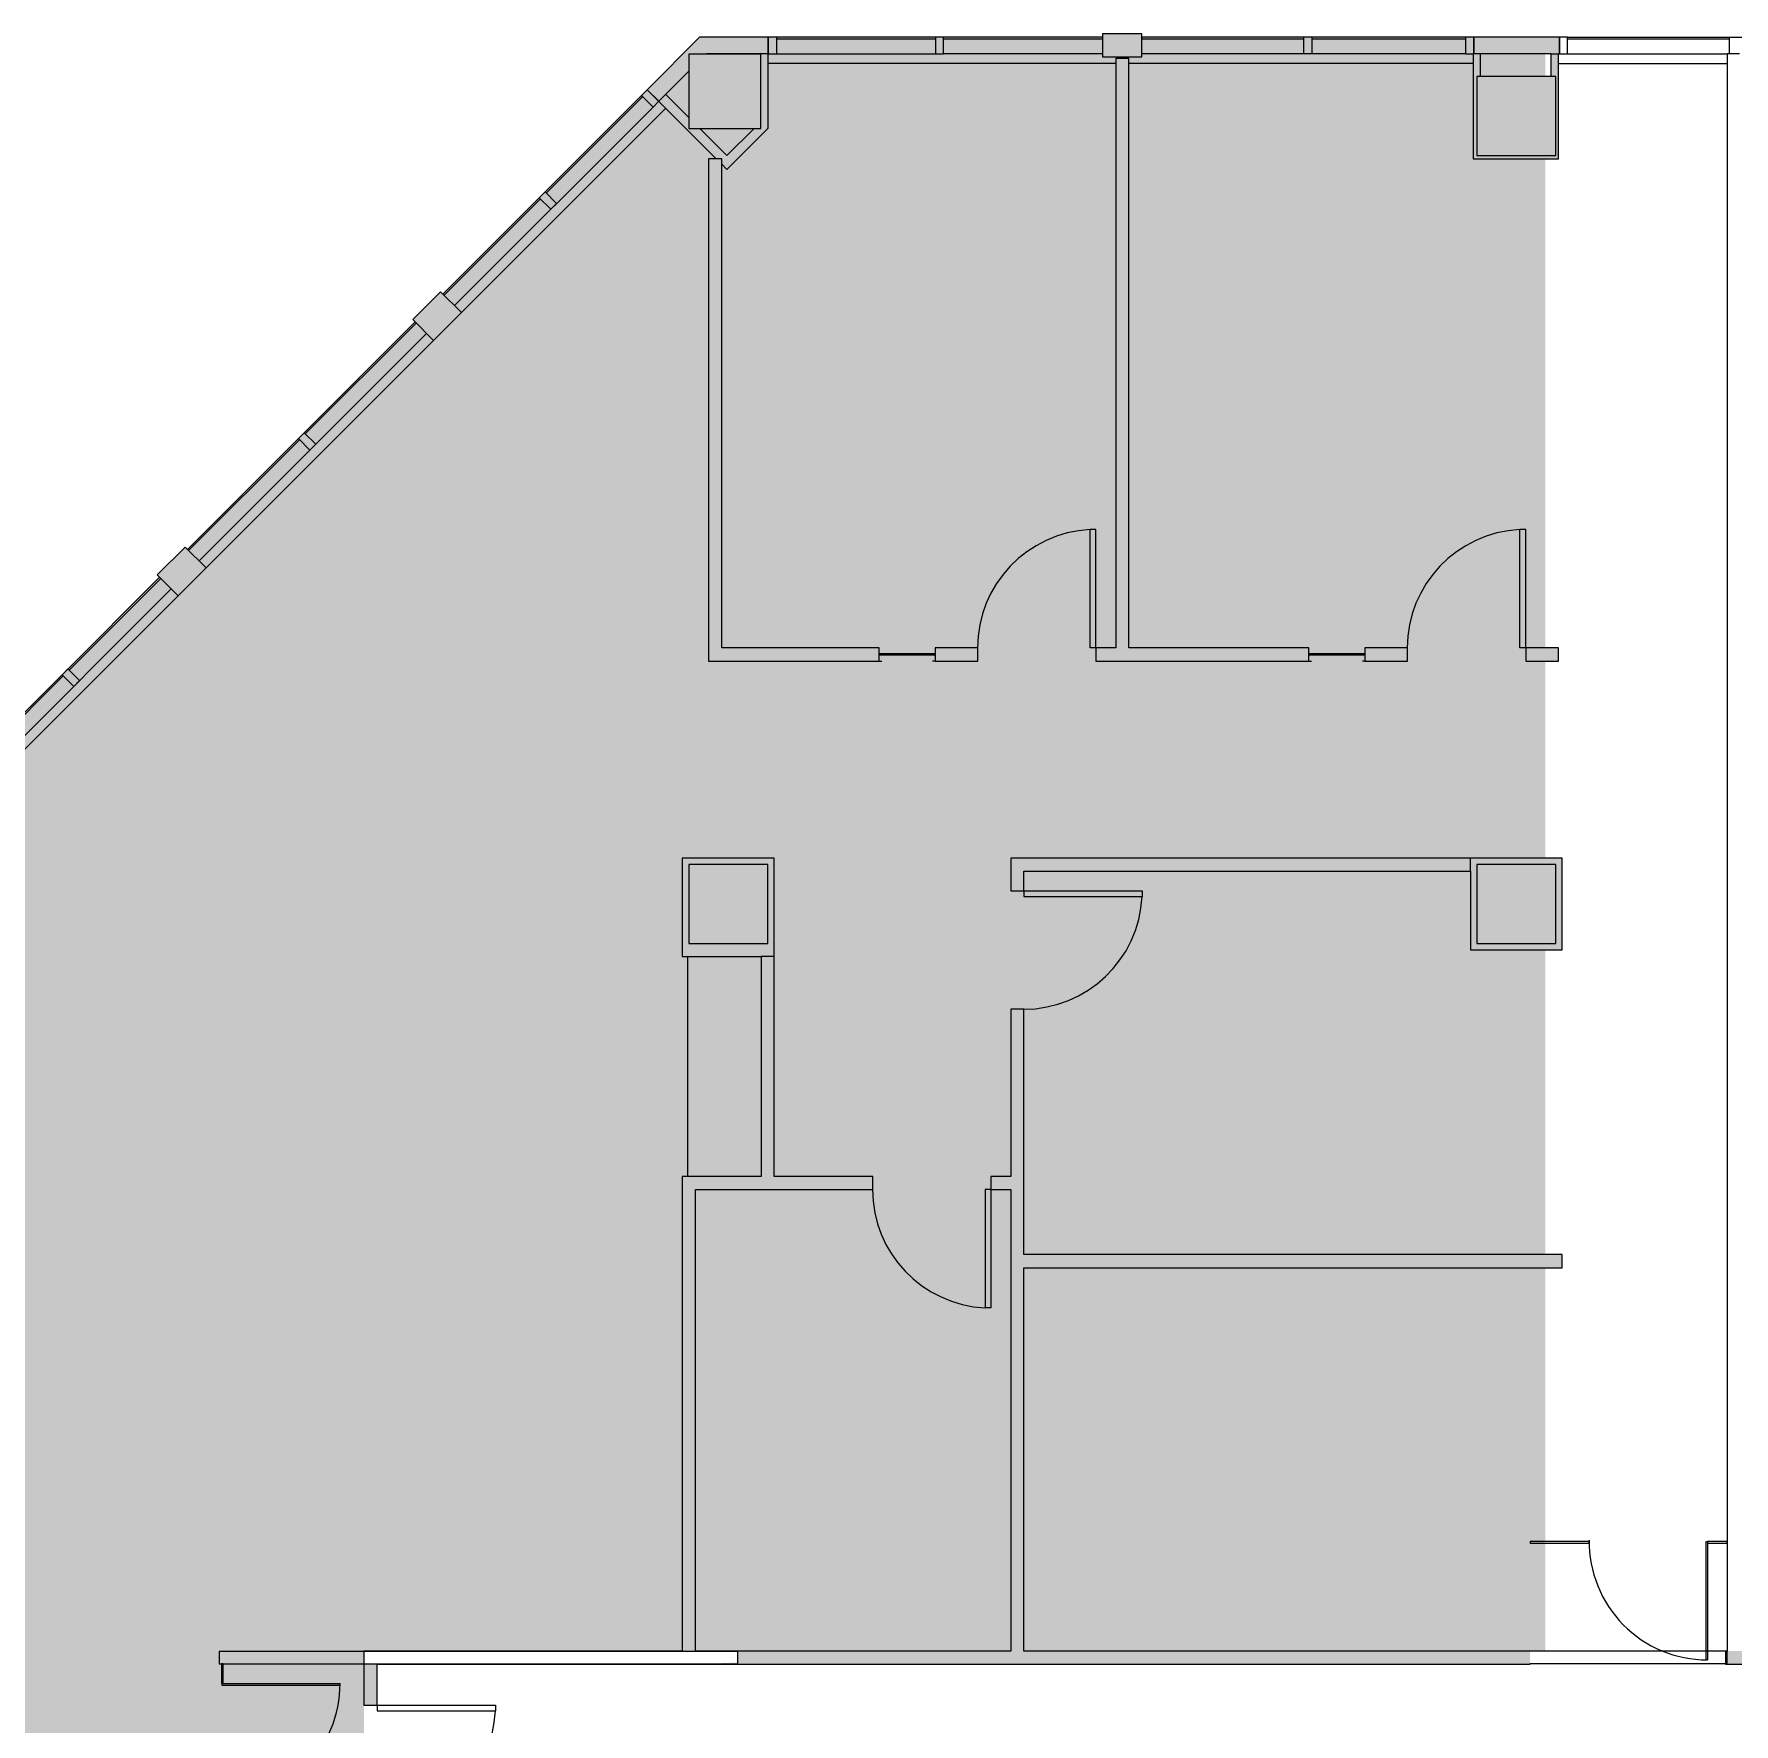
# Model space of a CAD drawing. Header units: inches. Extents: x 1 to 4333, y -575 to 1753.
# Drawn here: x 1773 to 2291, y 1238 to 1753 of the extents above; entities that cross this region are included whole.
import ezdxf

# ---------------------------------------------------------------- set-up
doc = ezdxf.new("R2010")
doc.units = ezdxf.units.IN
doc.header["$MEASUREMENT"] = 0
for name, color, linetype, lineweight in [('820 1st St NE_04_Clean_dwg', 8, 'Continuous', 9), ('A-DETL-GENF', 92, 'Continuous', 9), ('A-DOOR', 31, 'Continuous', 13), ('A-GLAZ', 151, 'Continuous', 13), ('A-GLAZ-CURT', 52, 'Continuous', 9), ('A-WALL', 113, 'Continuous', 50), ('A-WALL-PATT', 111, 'Continuous', 13), ('I-WALL', 2, 'Continuous', 13), ('IRF-COLUMN', 250, 'Continuous', 9), ('IRF-COLUMN-HATCH', 250, 'Continuous', 9), ('IRF-WALL-FULL-HT', 250, 'Continuous', 9), ('IRF-WALL-FULL-HT-HATCH', 250, 'Continuous', 9), ('IRF-WINDOW', 250, 'Continuous', 9), ('Q-CASE', 31, 'Continuous', 9), ('S-COLS', 52, 'Continuous', 13)]:
    doc.layers.add(name, color=color, linetype=linetype, lineweight=lineweight)

# ---------------------------------------------------------------- blocks, each defined once
blk = doc.blocks.new('Single-Flush - 36_ x 96_-2566536-New Construction - Tel_Data_Elec Plan')
at = {"layer": 'A-DOOR', "color": 10, "lineweight": 20}
for p, q in [((16.25, -2), (16.25, -38.02)), ((18, -2), (16.25, -2)), ((18, -2), (18, -38.02)), ((18, -38.02), (16.25, -38.02))]:
    blk.add_line(p, q, dxfattribs=at)
at = {"layer": 'A-DOOR', "lineweight": 9}
blk.add_arc((18, -2), 36.07, 180, 267.2188, dxfattribs=at)
blk = doc.blocks.new('storefront - glass swinging - SNGL - GLASS - OFFICE DOORS-2458940-New Construction - Tel_Data_Elec Plan')
at = {"layer": 'A-DETL-GENF'}
for p, q in [((18, 0.16), (17.5, 0.16)), ((17.5, 0.16), (17.5, -35.84)), ((18, 0.16), (18, -35.84))]:
    blk.add_line(p, q, dxfattribs=at)
blk.add_arc((18, 0.16), 36, 179.2042, 270, dxfattribs=at)
blk = doc.blocks.new('System Panel - Glazed-2411095-New Construction - Tel_Data_Elec Plan')
at = {"layer": 'A-GLAZ-CURT', "color": 10, "lineweight": 20}
for p, q in [((3, 0.25), (-3, 0.25)), ((-3, 0.25), (-3, -0.25)), ((3, -0.25), (3, 0.25)), ((-3, -0.25), (3, -0.25))]:
    blk.add_line(p, q, dxfattribs=at)
blk = doc.blocks.new('System Panel - Glazed-2674102-New Construction - Tel_Data_Elec Plan')
at = {"layer": 'A-GLAZ-CURT', "color": 10, "lineweight": 20}
for p, q in [((9, 0.25), (-9, 0.25)), ((-9, 0.25), (-9, -0.25)), ((9, -0.25), (9, 0.25)), ((-9, -0.25), (9, -0.25))]:
    blk.add_line(p, q, dxfattribs=at)
blk = doc.blocks.new('System Panel - Glazed-2610266-New Construction - Tel_Data_Elec Plan')
at = {"layer": 'A-GLAZ-CURT', "color": 10, "lineweight": 20}
for p, q in [((3, 0.25), (-3, 0.25)), ((-3, 0.25), (-3, -0.25)), ((3, -0.25), (3, 0.25)), ((-3, -0.25), (3, -0.25))]:
    blk.add_line(p, q, dxfattribs=at)
blk = doc.blocks.new('storefront - glass swinging - SNGL - GLASS - OFFICE DOORS-2610267-New Construction - Tel_Data_Elec Plan')
at = {"layer": 'A-DETL-GENF'}
for p, q in [((18, 0.16), (17.5, 0.16)), ((17.5, 0.16), (17.5, -35.84)), ((18, 0.16), (18, -35.84))]:
    blk.add_line(p, q, dxfattribs=at)
blk.add_arc((18, 0.16), 36, 179.2042, 270, dxfattribs=at)
blk = doc.blocks.new('Single-Flush - 36_ x 96_-2566598-New Construction - Tel_Data_Elec Plan')
at = {"layer": 'A-DOOR', "color": 10, "lineweight": 20}
for p, q in [((16.25, 2), (16.25, 38.02)), ((18, 38.02), (16.25, 38.02)), ((18, 2), (18, 38.02)), ((18, 2), (16.25, 2))]:
    blk.add_line(p, q, dxfattribs=at)
at = {"layer": 'A-DOOR', "lineweight": 9}
blk.add_arc((18, 2), 36.07, 92.7812, 180, dxfattribs=at)
blk = doc.blocks.new('Fixed Glass at Centerline of Wall - Instance-2575469-New Construction - Tel_Data_Elec Plan')
at = {"layer": 'A-GLAZ'}
blk.add_hatch(color=8, dxfattribs=at).paths.add_polyline_path([(7, -0.25), (7, 0.25), (-10, 0.25), (-10, -0.25)], flags=0)
at = {"layer": 'A-GLAZ', "color": 10, "lineweight": 20}
for p, q in [((-10, 0.25), (7, 0.25)), ((7, -0.25), (-10, -0.25)), ((-10, -2), (-9.25, -2)), ((7, -2), (6.25, -2))]:
    blk.add_line(p, q, dxfattribs=at)
blk = doc.blocks.new('Counter Top _No Backsplash_ - Standard Counter Top-2576661-New Construction - Tel_Data_Elec Plan')
at = {"layer": 'Q-CASE', "lineweight": 13}
for q in [(-47.26, 0), (19.74, -22.47)]:
    blk.add_line((19.74, 0), q, dxfattribs=at)
blk = doc.blocks.new('Concrete-Square-Column - 24 x 24-2599265-New Construction - Tel_Data_Elec Plan')
at = {"layer": 'S-COLS', "lineweight": 9}
blk.add_hatch(color=55, dxfattribs=at).paths.add_polyline_path([(12, -12), (12, 12), (-12, 12), (-12, -12)], flags=0)
at = {"layer": 'S-COLS', "color": 10, "lineweight": 20}
for p, q in [((12, 12), (-12, 12)), ((-12, 12), (-12, -12)), ((12, -12), (12, 12)), ((-12, -12), (12, -12))]:
    blk.add_line(p, q, dxfattribs=at)
blk = doc.blocks.new('820 1st St NE_04_Clean_dwg-2391440-New Construction - Tel_Data_Elec Plan')
at = {"layer": 'IRF-COLUMN-HATCH'}
blk.add_hatch(color=256, dxfattribs=at).paths.add_polyline_path([(-117.59, 1724.32), (-105.69, 1724.35), (-105.69, 1746.92), (-127.59, 1746.92), (-127.59, 1724.32), (-121.25, 1724.32)], flags=0)
at = {"layer": 'IRF-WALL-FULL-HT-HATCH'}
for points in [[(-136.75, 1732.56), (-127.59, 1741.72), (-127.59, 1746.92), (-122.39, 1746.92), (-122.24, 1747.07), (-103.44, 1747.07), (-103.44, 1752.07), (-124.31, 1752.07), (-140.28, 1736.09), (-138.87, 1734.68)], [(6.39, 1746.07), (10.39, 1746.07), (10.39, 1753.07), (-1.61, 1753.07), (-1.61, 1746.07), (2.39, 1746.07)], [(111.44, 1747.07), (137.53, 1747.07), (137.53, 1752.07), (111.44, 1752.07)], [(-115.99, 1711.8), (-103.44, 1724.35), (-103.44, 1747.07), (-122.24, 1747.07), (-122.39, 1746.92), (-105.69, 1746.92), (-105.69, 1724.32), (-107.74, 1724.29), (-115.99, 1716.04), (-124.31, 1724.32), (-127.59, 1724.32), (-127.59, 1727.64), (-134.63, 1734.68), (-136.75, 1732.56), (-119.26, 1715.07), (-117.59, 1715.07), (-117.59, 1713.4), (-116.43, 1712.16)], [(111.27, 1715.07), (137.27, 1715.07), (137.27, 1747.07), (135.02, 1747.07), (135.02, 1740.07), (136.41, 1740.07), (136.41, 1716.07), (112.41, 1716.07), (112.41, 1740.07), (113.52, 1740.07), (113.52, 1747.07), (111.27, 1747.07), (111.27, 1716.57)], [(-205.35, 1659.72), (-196.86, 1668.2), (-203.22, 1674.57), (-211.71, 1666.08), (-211, 1665.38)], [(-283.13, 1581.94), (-274.64, 1590.42), (-281.01, 1596.79), (-289.49, 1588.3), (-288.78, 1587.59)]]:
    blk.add_hatch(color=256, dxfattribs=at).paths.add_polyline_path(points, flags=0)
h = blk.add_hatch(color=256, dxfattribs=at)
h.paths.add_polyline_path([(-101.59, 1472.07), (-101.59, 1502.07), (-129.59, 1502.07), (-129.59, 1472.07), (-103.59, 1472.07)], flags=0)
h.paths.add_polyline_path([(-121.25, 1476.07), (-127.59, 1476.07), (-127.59, 1500.07), (-103.59, 1500.07), (-103.59, 1476.07), (-105.59, 1476.07)], flags=0)
h = blk.add_hatch(color=256, dxfattribs=at)
h.paths.add_polyline_path([(112.41, 1474.07), (138.41, 1474.07), (138.41, 1502.07), (110.41, 1502.07), (110.41, 1474.07)], flags=0)
h.paths.add_polyline_path([(128.54, 1476.07), (112.41, 1476.07), (112.41, 1500.07), (136.41, 1500.07), (136.41, 1476.07), (133.27, 1476.07)], flags=0)
at = {"layer": 'IRF-COLUMN', "flags": 128}
blk.add_lwpolyline([(-127.59, 1724.32), (-105.69, 1724.32), (-105.69, 1746.92), (-127.59, 1746.92)], close=True, dxfattribs=at)
at = {"layer": 'IRF-WALL-FULL-HT'}
for p, q in [((2.39, 1746.07), (6.39, 1746.07)), ((113.52, 1740.07), (113.52, 1747.07)), ((-136.75, 1732.56), (-127.59, 1741.72)), ((-127.59, 1727.64), (-134.63, 1734.68)), ((-101.59, 1472.07), (-101.59, 1502.07)), ((138.41, 1502.07), (110.41, 1502.07))]:
    blk.add_line(p, q, dxfattribs=at)
at = {"layer": 'IRF-WALL-FULL-HT', "flags": 128}
for points in [[(-103.44, 1752.07), (-124.31, 1752.07), (-140.28, 1736.09), (-119.26, 1715.07)], [(-117.59, 1713.4), (-115.99, 1711.8), (-103.44, 1724.35), (-103.44, 1752.07)], [(135.02, 1740.07), (135.02, 1747.07), (137.27, 1747.07), (137.53, 1747.07), (137.53, 1752.07), (111.44, 1752.07), (111.44, 1747.07)], [(-103.44, 1747.07), (-122.24, 1747.07), (-122.39, 1746.92)], [(135.02, 1747.07), (111.27, 1747.07), (111.27, 1715.07), (137.27, 1715.07), (137.27, 1747.07)], [(-107.72, 1724.32), (-115.99, 1716.04), (-124.26, 1724.32)], [(-101.59, 1502.07), (-129.59, 1502.07), (-129.59, 1472.07), (-128.06, 1472.07)], [(110.41, 1498.07), (110.41, 1474.07), (138.41, 1474.07), (138.41, 1502.07)]]:
    blk.add_lwpolyline(points, dxfattribs=at)
for points in [[(-1.61, 1746.07), (10.39, 1746.07), (10.39, 1753.07), (-1.61, 1753.07)], [(-196.86, 1668.2), (-203.22, 1674.57), (-211.71, 1666.08), (-205.35, 1659.72)], [(-274.64, 1590.42), (-281.01, 1596.79), (-289.49, 1588.3), (-283.13, 1581.94)]]:
    blk.add_lwpolyline(points, close=True, dxfattribs=at)
at = {"layer": 'IRF-WINDOW'}
for p, q in [((-100.94, 1751.57), (-52.53, 1751.57)), ((-1.61, 1752.07), (-50.03, 1752.07)), ((-50.03, 1751.57), (-1.61, 1751.57)), ((59.58, 1752.07), (10.39, 1752.07)), ((10.39, 1751.57), (59.58, 1751.57)), ((62.08, 1751.57), (108.94, 1751.57)), ((140.03, 1751.57), (189.28, 1751.57)), ((-1.61, 1747.07), (-50.03, 1747.07)), ((140.03, 1747.07), (188.59, 1747.07)), ((2.39, 1744.07), (-103.44, 1744.07)), ((111.27, 1744.07), (6.39, 1744.07)), ((137.27, 1744.07), (188.59, 1744.07)), ((-352.42, 1512.64), (-134.63, 1730.44)), ((-171.05, 1704.62), (-141.7, 1733.97)), ((-202.16, 1673.51), (-172.81, 1702.86)), ((-280.3, 1596.08), (-211, 1665.38)), ((-244.41, 1631.26), (-210.65, 1665.02)), ((-276.76, 1592.54), (-207.47, 1661.84)), ((-279.94, 1595.73), (-246.18, 1629.49)), ((-316.36, 1559.31), (-288.43, 1587.24)), ((-342.88, 1526.43), (-285.25, 1584.06)), ((-346.06, 1529.61), (-318.13, 1557.54))]:
    blk.add_line(p, q, dxfattribs=at)
at = {"layer": 'IRF-WINDOW', "flags": 128}
for points in [[(-100.94, 1752.07), (-103.44, 1752.07), (-103.44, 1747.07), (-100.94, 1747.07), (-52.53, 1747.07), (-50.03, 1747.07), (-50.03, 1752.07), (-52.53, 1752.07), (-52.53, 1747.07)], [(-52.53, 1752.07), (-100.94, 1752.07), (-100.94, 1747.07)], [(62.08, 1752.07), (59.58, 1752.07), (59.58, 1747.07), (10.39, 1747.07)], [(108.94, 1747.07), (111.44, 1747.07), (111.44, 1752.07), (108.94, 1752.07), (108.94, 1747.07), (62.08, 1747.07), (59.58, 1747.07)], [(108.94, 1752.07), (62.08, 1752.07), (62.08, 1747.07)], [(140.03, 1752.07), (137.53, 1752.07), (137.53, 1747.07), (140.03, 1747.07), (140.03, 1752.07), (189.28, 1752.07)], [(189.28, 1747.07), (189.28, 1752.07), (191.78, 1752.07), (245.78, 1752.07), (297.19, 1752.07)], [(-138.52, 1730.79), (-136.75, 1732.56), (-140.28, 1736.09), (-142.05, 1734.33), (-202.52, 1673.86)], [(-198.98, 1670.33), (-138.52, 1730.79), (-142.05, 1734.33)], [(-346.41, 1529.97), (-348.18, 1528.2), (-344.65, 1524.66), (-342.88, 1526.43), (-346.41, 1529.97), (-288.78, 1587.59)]]:
    blk.add_lwpolyline(points, dxfattribs=at)
for points in [[(-171.4, 1704.98), (-173.17, 1703.21), (-169.63, 1699.67), (-167.87, 1701.44)], [(-244.77, 1631.61), (-246.53, 1629.84), (-243, 1626.31), (-241.23, 1628.08)], [(-316.71, 1559.66), (-318.48, 1557.9), (-314.95, 1554.36), (-313.18, 1556.13)]]:
    blk.add_lwpolyline(points, close=True, dxfattribs=at)

msp = doc.modelspace()

# ---------------------------------------------------------------- hatches: boundary and pattern name
at = {"layer": 'A-DETL-GENF'}
h = msp.add_hatch(color=9, dxfattribs=at)
h.paths.add_polyline_path([(1731.53, 111.26), (1731.53, 149.72), (1742.66, 149.72), (1742.66, 514.07), (1728.66, 514.07), (1728.66, 546.01), (1742.66, 546.01), (1742.66, 695.99), (2030.66, 695.99), (2030.66, 756.49), (1909.66, 756.49), (1909.66, 764.49), (1885.66, 764.49), (1885.66, 756.49), (1867.21, 756.49), (1867.21, 776.24), (1900.71, 776.24), (1900.71, 865.24), (1873.71, 865.24), (1873.71, 1018.19), (1758.66, 1018.19), (1758.66, 994.07), (1730.66, 994.07), (1730.66, 1018.19), (1518.66, 1018.19), (1518.66, 994.07), (1494.53, 994.07), (1494.53, 782.07), (1518.66, 782.07), (1518.66, 754.07), (1037.41, 754.07), (1037.41, 755.32), (1005.66, 755.32), (1005.66, 755.07), (1000.93, 755.07), (1000.93, 540.51), (1028.14, 540.51), (1043.87, 524.78), (1017.66, 498.57), (1015.61, 500.62), (1015.61, 458.62), (1202.11, 272.12), (1239.11, 272.12), (1235.83, 275.4), (1264.54, 304.11), (1278.42, 290.23), (1278.42, 258.66), (1252.57, 258.66), (1252.71, 258.52), (1491.69, 258.52), (1491.69, 300.82), (1517.91, 300.82), (1517.91, 259.53), (1507.3, 248.93), (1644.97, 111.26), (1701.79, 111.26)], flags=0)
h.paths.add_polyline_path([(1507.3, 256), (1512.91, 261.6), (1512.91, 276.07), (1496.69, 276.07), (1496.69, 263.52), (1499.78, 263.52), (1505.17, 258.13)], flags=0)
h.paths.add_polyline_path([(1252.66, 265.64), (1252.66, 285.15), (1242.9, 275.4), (1251.84, 266.46)], flags=0)
h.paths.add_polyline_path([(1264.54, 286.82), (1274.76, 286.82), (1264.54, 297.04), (1254.32, 286.82), (1256.56, 286.82)], flags=0)
h.paths.add_polyline_path([(1017.66, 505.64), (1028.08, 516.07), (1007.24, 516.07), (1015.89, 507.41)], flags=0)
h.paths.add_polyline_path([(1276.66, 514.07), (1250.66, 514.07), (1250.66, 542.07), (1278.66, 542.07), (1278.66, 514.07)], flags=0)
h.paths.add_polyline_path([(1495.44, 516.07), (1488.66, 516.07), (1488.66, 546.07), (1552.66, 546.07), (1552.66, 516.07), (1497.71, 516.07)], flags=0)
h.paths.add_polyline_path([(1028.66, 516.64), (1036.8, 524.78), (1028.66, 532.92), (1028.66, 522.05)], flags=0)
h.paths.add_polyline_path([(1532.47, 519.07), (1549.66, 519.07), (1549.66, 543.07), (1491.66, 543.07), (1491.66, 519.07), (1495.44, 519.07), (1495.44, 540.07), (1516.66, 540.07), (1516.66, 519.07), (1525.66, 519.07)], flags=0)
h.paths.add_polyline_path([(1746.66, 754.07), (1730.66, 754.07), (1730.66, 782.07), (1758.66, 782.07), (1758.66, 754.07), (1755.91, 754.07)], flags=0)
h.paths.add_polyline_path([(2722.66, 755.49), (2758.66, 755.49), (2758.66, 763.49), (2772.66, 763.49), (2772.66, 768.49), (2805.66, 768.49), (2805.66, 965.49), (2720.66, 965.49), (2720.66, 763.49), (2722.66, 763.49), (2722.66, 760.49)], flags=0)
h.paths.add_polyline_path([(2788.06, 755.49), (2800.66, 755.49), (2800.66, 764.49), (2776.66, 764.49), (2776.66, 755.49), (2786.73, 755.49)], flags=0)
h.paths.add_polyline_path([(2690.66, 755.49), (2706.66, 755.49), (2706.66, 760.49), (2712.66, 760.49), (2712.66, 947.23), (2692.66, 947.23), (2692.66, 971.23), (2712.66, 971.23), (2712.66, 1012.49), (2522.66, 1012.49), (2522.66, 816.07), (2664.66, 816.07), (2664.66, 760.49), (2670.66, 760.49), (2670.66, 755.49), (2671.99, 755.49)], flags=0)
h.paths.add_polyline_path([(2596.66, 755.49), (2596.66, 760.49), (2659.66, 760.49), (2659.66, 811.07), (2522.66, 811.07), (2522.66, 760.49), (2560.66, 760.49), (2560.66, 755.49)], flags=0)
h.paths.add_polyline_path([(2096.71, 756.49), (2132.71, 756.49), (2132.71, 762.49), (2135.71, 762.49), (2135.71, 780.49), (2163.91, 780.49), (2163.91, 874.6), (2075.71, 874.6), (2075.71, 898.6), (2047.71, 898.6), (2047.71, 924.6), (1931.71, 924.6), (1931.71, 892.6), (1915.66, 892.6), (1915.66, 783.49), (1954.66, 783.49), (1954.66, 775.49), (2080.66, 775.49), (2080.66, 837.07), (2086.66, 837.07), (2086.66, 762.49), (2096.71, 762.49)], flags=0)
h.paths.add_polyline_path([(2141.71, 756.49), (2163.91, 756.49), (2163.91, 774.49), (2141.71, 774.49), (2141.71, 762.49)], flags=0)
h.paths.add_polyline_path([(1012.66, 757.57), (1012.66, 778.92), (1005.66, 778.92), (1005.66, 757.57)], flags=0)
h.paths.add_polyline_path([(1490.66, 757.82), (1490.66, 782.07), (1490.78, 782.07), (1490.78, 926.07), (1254.66, 926.07), (1254.66, 920.07), (1250.66, 920.07), (1250.66, 936.07), (1254.66, 936.07), (1254.66, 930.07), (1490.78, 930.07), (1490.78, 994.07), (1490.66, 994.07), (1490.66, 1018.07), (1278.66, 1018.07), (1278.66, 994.07), (1254.66, 994.07), (1254.66, 972.07), (1250.66, 972.07), (1250.66, 1184.49), (1274.66, 1184.49), (1274.66, 1190.49), (1278.66, 1190.49), (1278.66, 1184.49), (1298.66, 1184.49), (1298.66, 1182.74), (1315.66, 1182.74), (1315.66, 1184.49), (1328.66, 1184.49), (1328.66, 1180.49), (1315.66, 1180.49), (1315.66, 1182.24), (1298.66, 1182.24), (1298.66, 1180.49), (1254.66, 1180.49), (1254.66, 1022.07), (1370.66, 1022.07), (1370.66, 1180.49), (1364.66, 1180.49), (1364.66, 1184.49), (1380.66, 1184.49), (1380.66, 1180.49), (1374.66, 1180.49), (1374.66, 1022.07), (1490.66, 1022.07), (1490.66, 1180.49), (1446.66, 1180.49), (1446.66, 1182.24), (1429.66, 1182.24), (1429.66, 1180.49), (1416.66, 1180.49), (1416.66, 1184.49), (1429.66, 1184.49), (1429.66, 1182.74), (1446.66, 1182.74), (1446.66, 1184.49), (1500.66, 1184.49), (1500.66, 1180.49), (1494.66, 1180.49), (1494.66, 1022.07), (1518.66, 1022.07), (1518.66, 1021.94), (1622.66, 1021.94), (1622.66, 1180.49), (1566.66, 1180.49), (1566.66, 1182.24), (1549.66, 1182.24), (1549.66, 1180.49), (1536.66, 1180.49), (1536.66, 1184.49), (1549.66, 1184.49), (1549.66, 1182.74), (1566.66, 1182.74), (1566.66, 1184.49), (1682.66, 1184.49), (1682.66, 1182.74), (1699.66, 1182.74), (1699.66, 1184.49), (1712.66, 1184.49), (1712.66, 1180.49), (1699.66, 1180.49), (1699.66, 1182.24), (1682.66, 1182.24), (1682.66, 1180.49), (1626.66, 1180.49), (1626.66, 1021.94), (1730.66, 1021.94), (1730.66, 1022.07), (1754.66, 1022.07), (1754.66, 1180.49), (1748.66, 1180.49), (1748.66, 1184.49), (1764.66, 1184.49), (1764.66, 1180.49), (1758.66, 1180.49), (1758.66, 1021.94), (1873.71, 1021.94), (1873.71, 1180.49), (1830.66, 1180.49), (1830.66, 1182.24), (1813.66, 1182.24), (1813.66, 1180.49), (1800.66, 1180.49), (1800.66, 1184.49), (1813.66, 1184.49), (1813.66, 1182.74), (1830.66, 1182.74), (1830.66, 1184.49), (1873.71, 1184.49), (1873.74, 1260.49), (1970.66, 1260.49), (1970.66, 1405.07), (1994.66, 1405.07), (1994.66, 1472.07), (1970.66, 1472.07), (1970.66, 1502.07), (1998.66, 1502.07), (1998.66, 1405.07), (2028.66, 1405.07), (2028.66, 1401.07), (1974.66, 1401.07), (1974.66, 1260.49), (2070.66, 1260.49), (2070.66, 1401.07), (2064.66, 1401.07), (2064.66, 1405.07), (2070.66, 1405.07), (2070.66, 1456.07), (2074.66, 1456.07), (2074.66, 1381.28), (2233.51, 1381.28), (2233.51, 1474.07), (2210.66, 1474.07), (2210.66, 1498.07), (2074.66, 1498.07), (2074.66, 1492.07), (2070.66, 1492.07), (2070.66, 1502.07), (2233.51, 1502.07), (2233.51, 1562.07), (2227.51, 1562.07), (2227.51, 1566.07), (2233.51, 1566.07), (2233.51, 1715.07), (2211.51, 1715.07), (2211.51, 1747.07), (2211.69, 1747.07), (2211.69, 1752.07), (2110.64, 1752.07), (2110.64, 1746.07), (2098.64, 1746.07), (2098.64, 1752.07), (1996.8, 1752.07), (1996.77, 1724.32), (1984.26, 1711.8), (1983.82, 1712.16), (1982.66, 1713.4), (1982.66, 1566.07), (2030.64, 1566.07), (2030.64, 1564.32), (2047.64, 1564.32), (2047.64, 1566.07), (2060.64, 1566.07), (2060.64, 1562.07), (2047.64, 1562.07), (2047.64, 1563.82), (2030.64, 1563.82), (2030.64, 1562.07), (1978.66, 1562.07), (1978.66, 1715.07), (1980.99, 1715.07), (1959.96, 1736.09), (1897.73, 1673.86), (1903.39, 1668.2), (1894.9, 1659.72), (1889.24, 1665.38), (1819.95, 1596.08), (1825.6, 1590.42), (1817.12, 1581.94), (1811.46, 1587.59), (1752.07, 1528.2), (1755.6, 1524.66), (1745.7, 1514.76), (1763.71, 1496.75), (1763.71, 1473.07), (1730.69, 1473.07), (1730.69, 1260.49), (1758.66, 1260.49), (1758.66, 1232.49), (1726.69, 1232.49), (1726.69, 1311.07), (1689.66, 1311.07), (1689.66, 1312.82), (1672.66, 1312.82), (1672.66, 1311.07), (1659.66, 1311.07), (1659.66, 1315.07), (1672.66, 1315.07), (1672.66, 1313.32), (1689.66, 1313.32), (1689.66, 1315.07), (1726.69, 1315.07), (1726.69, 1507.07), (1713.66, 1507.07), (1713.66, 1511.57), (1621.66, 1511.57), (1621.66, 1504.07), (1617.66, 1504.07), (1617.66, 1315.07), (1623.66, 1315.07), (1623.66, 1311.07), (1578.51, 1311.07), (1578.51, 1312.82), (1561.51, 1312.82), (1561.51, 1311.07), (1548.51, 1311.07), (1548.51, 1315.07), (1561.51, 1315.07), (1561.51, 1313.32), (1578.51, 1313.32), (1578.51, 1315.07), (1613.66, 1315.07), (1613.66, 1504.07), (1609.66, 1504.07), (1609.66, 1511.57), (1517.66, 1511.57), (1517.66, 1507.07), (1517.51, 1507.07), (1517.51, 1475.07), (1506.51, 1475.07), (1506.51, 1315.07), (1512.51, 1315.07), (1512.51, 1311.07), (1496.51, 1311.07), (1496.51, 1315.07), (1502.51, 1315.07), (1502.51, 1475.07), (1491.51, 1475.07), (1491.51, 1507.07), (1491.57, 1507.07), (1491.57, 1511.57), (1390.61, 1511.57), (1390.61, 1504.07), (1386.91, 1504.07), (1386.91, 1315.07), (1430.51, 1315.07), (1430.51, 1313.32), (1447.51, 1313.32), (1447.51, 1315.07), (1460.51, 1315.07), (1460.51, 1311.07), (1447.51, 1311.07), (1447.51, 1312.82), (1430.51, 1312.82), (1430.51, 1311.07), (1376.91, 1311.07), (1376.91, 1315.07), (1382.91, 1315.07), (1382.91, 1504.07), (1378.61, 1504.07), (1378.61, 1511.57), (1278.3, 1511.57), (1278.3, 1482.07), (1252.87, 1482.07), (1252.87, 1315.07), (1310.91, 1315.07), (1310.91, 1313.32), (1327.91, 1313.32), (1327.91, 1315.07), (1340.91, 1315.07), (1340.91, 1311.07), (1327.91, 1311.07), (1327.91, 1312.82), (1310.91, 1312.82), (1310.91, 1311.07), (1278.66, 1311.07), (1278.66, 1226.49), (1274.66, 1226.49), (1274.66, 1234.07), (1250.66, 1234.07), (1250.66, 1258.07), (1242.87, 1258.07), (1242.87, 1262.07), (1248.87, 1262.07), (1248.87, 1482.07), (1236.83, 1494.1), (1168.95, 1426.22), (1174.79, 1420.38), (1166.3, 1411.9), (1160.47, 1417.73), (1093.29, 1350.56), (1099.13, 1344.72), (1090.64, 1336.24), (1084.81, 1342.07), (1017.63, 1274.9), (1021.17, 1271.36), (1021.92, 1272.12), (1031.97, 1262.07), (1206.87, 1262.07), (1206.87, 1258.07), (1190.66, 1258.07), (1190.66, 1202.12), (1188.91, 1202.12), (1188.91, 1185.12), (1190.66, 1185.12), (1190.66, 1172.12), (1186.66, 1172.12), (1186.66, 1185.12), (1188.41, 1185.12), (1188.41, 1202.12), (1186.66, 1202.12), (1186.66, 1258.07), (1034.66, 1258.07), (1034.66, 1235.07), (1000.93, 1235.07), (1000.93, 1134.3), (1008.66, 1134.3), (1008.66, 1130.12), (1186.66, 1130.12), (1186.66, 1136.12), (1190.66, 1136.12), (1190.66, 1082.12), (1188.91, 1082.12), (1188.91, 1065.12), (1190.66, 1065.12), (1190.66, 1052.07), (1186.66, 1052.07), (1186.66, 1065.12), (1188.41, 1065.12), (1188.41, 1082.12), (1186.66, 1082.12), (1186.66, 1126.12), (1008.66, 1126.12), (1008.66, 1122.3), (1000.93, 1122.3), (1000.93, 1021.17), (1038.16, 1021.17), (1038.16, 1010.07), (1186.66, 1010.07), (1186.66, 1016.07), (1190.66, 1016.07), (1190.66, 1000.07), (1186.66, 1000.07), (1186.66, 1006.07), (1038.16, 1006.07), (1038.16, 995.07), (1000.93, 995.07), (1000.93, 890.12), (1186.66, 890.12), (1186.66, 934.12), (1188.41, 934.12), (1188.41, 951.12), (1186.66, 951.12), (1186.66, 964.07), (1190.66, 964.07), (1190.66, 951.12), (1188.91, 951.12), (1188.91, 934.12), (1190.66, 934.12), (1190.66, 880.12), (1186.66, 880.12), (1186.66, 886.12), (1000.93, 886.12), (1000.93, 781.17), (1038.16, 781.17), (1038.16, 757.82), (1186.66, 757.82), (1186.66, 814.12), (1188.41, 814.12), (1188.41, 831.12), (1186.66, 831.12), (1186.66, 844.12), (1190.66, 844.12), (1190.66, 831.12), (1188.91, 831.12), (1188.91, 814.12), (1190.66, 814.12), (1190.66, 798.07), (1208.66, 798.07), (1208.66, 794.07), (1190.66, 794.07), (1190.66, 757.82), (1250.66, 757.82), (1250.66, 794.07), (1244.66, 794.07), (1244.66, 798.07), (1250.66, 798.07), (1250.66, 854.07), (1252.41, 854.07), (1252.41, 871.07), (1250.66, 871.07), (1250.66, 884.07), (1254.66, 884.07), (1254.66, 871.07), (1252.91, 871.07), (1252.91, 854.07), (1254.66, 854.07), (1254.66, 782.07), (1278.66, 782.07), (1278.66, 757.82), (1424.59, 757.82)], flags=0)
h.paths.add_polyline_path([(1871.21, 761.49), (1881.66, 761.49), (1881.66, 768.49), (1909.66, 768.49), (1909.66, 865.24), (1904.71, 865.24), (1904.71, 772.24), (1871.21, 772.24), (1871.21, 762.49)], flags=0)
h.paths.add_polyline_path([(2033.94, 762.49), (2080.66, 762.49), (2080.66, 769.49), (1948.66, 769.49), (1948.66, 777.49), (1915.66, 777.47), (1915.66, 762.49), (2030.66, 762.49)], flags=0)
h.paths.add_polyline_path([(2171.91, 763.49), (2263.66, 763.49), (2263.66, 794.07), (2271.66, 794.07), (2271.66, 846.07), (2263.66, 846.07), (2263.66, 868.07), (2171.91, 868.07), (2171.91, 777.47)], flags=0)
h.paths.add_polyline_path([(2423.66, 763.49), (2514.66, 763.49), (2514.66, 868.07), (2423.66, 868.07), (2423.66, 846.07), (2415.66, 846.07), (2415.66, 794.07), (2423.66, 794.07), (2423.66, 777.47)], flags=0)
h.paths.add_polyline_path([(1909.66, 871.24), (1909.66, 898.6), (1925.71, 898.6), (1925.71, 903.6), (1879.71, 903.6), (1879.71, 871.24)], flags=0)
h.paths.add_polyline_path([(2423.66, 876.07), (2514.66, 876.07), (2514.66, 971.99), (2423.66, 971.99), (2423.66, 947.36), (2415.66, 947.36), (2415.66, 895.36), (2423.66, 895.36)], flags=0)
h.paths.add_polyline_path([(2263.66, 876.07), (2263.66, 895.36), (2271.66, 895.36), (2271.66, 947.36), (2263.66, 947.36), (2263.66, 974.07), (2174.91, 974.07), (2174.91, 876.07), (2256.19, 876.07)], flags=0)
h.paths.add_polyline_path([(2098.63, 880.6), (2166.91, 880.6), (2166.91, 1130.49), (2019.91, 1130.49), (2019.91, 1190.49), (2016.81, 1190.49), (2016.81, 1196.49), (1980.81, 1196.49), (1980.81, 1190.49), (1977.71, 1190.49), (1977.71, 940.6), (2081.71, 940.6), (2081.71, 880.6)], flags=0)
h.paths.add_polyline_path([(2053.71, 904.6), (2075.71, 904.6), (2075.71, 934.6), (1931.71, 934.6), (1931.71, 930.6), (2053.71, 930.6)], flags=0)
h.paths.add_polyline_path([(1915.66, 911.6), (1925.71, 911.6), (1925.71, 940.6), (1969.71, 940.6), (1969.71, 978.07), (1879.71, 978.07), (1879.71, 911.6), (1909.66, 911.6)], flags=0)
h.paths.add_polyline_path([(2720.66, 973.49), (2807.66, 973.49), (2807.66, 1051.49), (2759.66, 1051.49), (2759.66, 1012.49), (2717.66, 1012.49), (2717.66, 973.49)], flags=0)
h.paths.add_polyline_path([(2423.66, 979.99), (2514.66, 979.99), (2514.66, 1080.07), (2423.66, 1080.07), (2423.66, 1055.36), (2415.66, 1055.36), (2415.66, 1003.36), (2423.66, 1003.36)], flags=0)
h.paths.add_polyline_path([(2256.19, 982.07), (2263.66, 982.07), (2263.66, 1003.36), (2271.66, 1003.36), (2271.66, 1055.36), (2263.66, 1055.36), (2263.66, 1080.07), (2174.91, 1080.07), (2174.91, 982.07)], flags=0)
h.paths.add_polyline_path([(1969.71, 986.07), (1969.71, 1190.49), (1966.71, 1190.49), (1966.71, 1196.49), (1930.71, 1196.49), (1930.71, 1190.49), (1908.71, 1190.49), (1908.71, 1184.49), (1889.21, 1184.49), (1889.21, 1150.99), (1881.71, 1150.99), (1881.71, 986.07), (1948.77, 986.07)], flags=0)
h.paths.add_polyline_path([(1008.66, 1000.07), (1012.66, 1000.07), (1012.66, 1018.92), (1005.66, 1018.92), (1005.66, 1000.07)], flags=0)
h.paths.add_polyline_path([(2694.03, 1018.49), (2753.66, 1018.49), (2753.66, 1022.24), (2690.91, 1022.24), (2690.91, 1046.24), (2671.16, 1046.24), (2671.16, 1022.24), (2543.16, 1022.24), (2543.16, 1046.24), (2522.66, 1046.24), (2522.66, 1018.49), (2690.91, 1018.49)], flags=0)
h.paths.add_polyline_path([(2753.66, 1027.24), (2753.66, 1175.99), (2631.16, 1175.99), (2631.16, 1107.99), (2564.66, 1107.99), (2564.66, 1112.99), (2585.66, 1112.99), (2585.66, 1118.99), (2590.66, 1118.99), (2590.66, 1112.99), (2626.16, 1112.99), (2626.16, 1175.49), (2590.66, 1175.49), (2590.66, 1142.99), (2585.66, 1142.99), (2585.66, 1190.49), (2581.66, 1190.49), (2581.66, 1196.49), (2545.66, 1196.49), (2545.66, 1190.49), (2522.66, 1190.49), (2522.66, 1112.99), (2528.66, 1112.99), (2528.66, 1107.99), (2522.66, 1107.99), (2522.66, 1051.24), (2548.16, 1051.24), (2548.16, 1027.24), (2666.16, 1027.24), (2666.16, 1051.24), (2695.91, 1051.24), (2695.91, 1027.24), (2720.66, 1027.24)], flags=0)
h.paths.add_polyline_path([(2763.48, 1057.49), (2807.66, 1057.49), (2807.66, 1074.49), (2759.66, 1074.49), (2759.66, 1057.49)], flags=0)
h.paths.add_polyline_path([(2514.66, 1088.07), (2514.66, 1188.49), (2423.66, 1188.49), (2423.66, 1156.26), (2415.66, 1156.26), (2415.66, 1104.26), (2423.66, 1104.26), (2423.66, 1088.07)], flags=0)
h.paths.add_polyline_path([(2256.19, 1088.07), (2263.66, 1088.07), (2263.66, 1104.26), (2271.66, 1104.26), (2271.66, 1156.26), (2263.66, 1156.26), (2263.66, 1188.49), (2174.91, 1188.49), (2174.91, 1088.07), (2212.27, 1088.07)], flags=0)
h.paths.add_polyline_path([(2154.91, 1136.49), (2166.91, 1136.49), (2166.91, 1190.49), (2154.91, 1190.49), (2154.91, 1152.13)], flags=0)
h.paths.add_polyline_path([(2148.91, 1136.49), (2148.91, 1190.49), (2130.91, 1190.49), (2130.91, 1196.49), (2094.91, 1196.49), (2094.91, 1190.49), (2025.91, 1190.49), (2025.91, 1136.49), (2075.71, 1136.49)], flags=0)
h.paths.add_polyline_path([(1881.71, 1155.99), (1884.21, 1155.99), (1884.21, 1184.49), (1881.71, 1184.49), (1881.71, 1158.49)], flags=0)
h.paths.add_polyline_path([(2626.16, 1180.99), (2753.66, 1180.99), (2753.66, 1190.49), (2624.66, 1190.49), (2624.66, 1181.49), (2626.16, 1181.49)], flags=0)
h.paths.add_polyline_path([(2591.66, 1181.49), (2618.66, 1181.49), (2618.66, 1196.49), (2591.66, 1196.49), (2591.66, 1187.28)], flags=0)
h.paths.add_polyline_path([(2762.66, 1182.49), (2780.66, 1182.49), (2780.66, 1196.49), (2762.66, 1196.49), (2762.66, 1192.49), (2759.66, 1192.49), (2759.66, 1182.49)], flags=0)
h.paths.add_polyline_path([(1904.71, 1188.49), (1904.71, 1196.49), (1886.71, 1196.49), (1886.71, 1188.49), (1889.21, 1188.49)], flags=0)
h.paths.add_polyline_path([(1544.66, 1234.07), (1490.66, 1234.07), (1490.66, 1262.07), (1547.66, 1262.07), (1547.66, 1234.07)], flags=0)
h.paths.add_polyline_path([(1544.66, 1237.07), (1544.66, 1259.07), (1518.66, 1259.07), (1518.66, 1237.07), (1536.66, 1237.07)], flags=0)
h.paths.add_polyline_path([(2074.66, 1260.49), (2233.51, 1260.49), (2233.51, 1377.28), (2074.66, 1377.28), (2074.66, 1260.66)], flags=0)
h.paths.add_polyline_path([(1252.87, 1262.07), (1274.66, 1262.07), (1274.66, 1311.07), (1252.87, 1311.07)], flags=0)
h.paths.add_polyline_path([(1733.76, 1477.07), (1733.76, 1500.07), (1754.74, 1500.07), (1742.87, 1511.93), (1738, 1507.07), (1731.96, 1507.07), (1731.96, 1477.07)], flags=0)
h.paths.add_polyline_path([(1759.71, 1477.07), (1759.71, 1495.09), (1758.66, 1496.15), (1758.66, 1477.07)], flags=0)
h.paths.add_polyline_path([(1755.66, 1477.07), (1755.66, 1499.15), (1755.26, 1499.55), (1755.26, 1477.07)], flags=0)
h.paths.add_polyline_path([(1502.51, 1500.07), (1515.26, 1500.07), (1515.26, 1507.07), (1493.76, 1507.07), (1493.76, 1500.07)], flags=0)
h.paths.add_polyline_path([(2096.64, 1562.07), (2096.64, 1566.07), (2102.64, 1566.07), (2102.64, 1745.57), (2106.64, 1745.57), (2106.64, 1566.07), (2161.51, 1566.07), (2161.51, 1564.32), (2178.51, 1564.32), (2178.51, 1566.07), (2191.51, 1566.07), (2191.51, 1562.07), (2178.51, 1562.07), (2178.51, 1563.82), (2161.51, 1563.82), (2161.51, 1562.07), (2102.64, 1562.07)], flags=0)
h.paths.add_polyline_path([(1984.26, 1716.04), (1992.53, 1724.32), (1975.98, 1724.32), (1982.66, 1717.64)], flags=0)
h.paths.add_polyline_path([(1972.66, 1727.64), (1972.66, 1741.72), (1965.62, 1734.68), (1971.17, 1729.13)], flags=0)
h.paths.add_polyline_path([(2233.31, 1740.07), (2233.51, 1740.07), (2233.51, 1747.07), (2213.76, 1747.07), (2213.76, 1740.07), (2225.09, 1740.07)], flags=0)
at = {"layer": 'A-WALL-PATT'}
for points in [[(2106.64, 1566.07), (2106.64, 1745.57), (2102.64, 1745.57), (2102.64, 1566.07)], [(1978.66, 1562.07), (1982.66, 1562.07), (1982.66, 1715.07), (1978.66, 1715.07)], [(2210.66, 1498.07), (2210.66, 1502.07), (2070.66, 1502.07), (2070.66, 1498.07), (2074.66, 1498.07)], [(1998.66, 1405.07), (1998.66, 1472.07), (1994.66, 1472.07), (1994.66, 1405.07), (1996.66, 1405.07)], [(1974.66, 1260.49), (1974.66, 1405.07), (1970.66, 1405.07), (1970.66, 1260.49)], [(2238.66, 1377.28), (2238.66, 1381.28), (2074.66, 1381.28), (2074.66, 1377.28)], [(1974.66, 1256.49), (2228.84, 1256.49), (2228.84, 1260.49), (1974.66, 1260.49), (1974.66, 1260.37), (1987.59, 1260.37), (1987.59, 1257.01), (1977.66, 1256.62), (1974.66, 1256.62)], [(2706.64, 1256.49), (2714.66, 1256.49), (2714.66, 1260.49), (2288.84, 1260.49), (2288.84, 1256.49), (2671.99, 1256.49)]]:
    msp.add_hatch(color=8, dxfattribs=at).paths.add_polyline_path(points, flags=0)
h = msp.add_hatch(color=8, dxfattribs=at)
h.paths.add_polyline_path([(2106.64, 1562.07), (2161.51, 1562.07), (2161.51, 1566.07), (2096.64, 1566.07), (2096.64, 1562.07), (2102.64, 1562.07)], flags=0)
h.paths.add_polyline_path([(2178.51, 1562.07), (2191.51, 1562.07), (2191.51, 1566.07), (2178.51, 1566.07)], flags=0)
h.paths.add_polyline_path([(2236.66, 1562.07), (2237.51, 1562.07), (2237.51, 1566.07), (2227.51, 1566.07), (2227.51, 1562.07)], flags=0)
h.paths.add_polyline_path([(2030.64, 1562.07), (2030.64, 1566.07), (1982.66, 1566.07), (1982.66, 1562.07)], flags=0)
h.paths.add_polyline_path([(2060.64, 1562.07), (2060.64, 1566.07), (2047.64, 1566.07), (2047.64, 1562.07)], flags=0)
h = msp.add_hatch(color=8, dxfattribs=at)
h.paths.add_polyline_path([(2070.66, 1260.49), (2074.66, 1260.49), (2074.66, 1456.07), (2070.66, 1456.07), (2070.66, 1339.46)], flags=0)
h.paths.add_polyline_path([(2070.66, 1492.07), (2074.66, 1492.07), (2074.66, 1498.07), (2070.66, 1498.07)], flags=0)
h = msp.add_hatch(color=8, dxfattribs=at)
h.paths.add_polyline_path([(2070.66, 1401.07), (2070.66, 1405.07), (2064.66, 1405.07), (2064.66, 1401.07), (2070.34, 1401.07)], flags=0)
h.paths.add_polyline_path([(2028.66, 1401.07), (2028.66, 1405.07), (1974.66, 1405.07), (1974.66, 1401.07), (1998.66, 1401.07)], flags=0)
h = msp.add_hatch(color=8, dxfattribs=at)
h.paths.add_polyline_path([(1877.71, 1256.49), (1974.66, 1256.49), (1974.66, 1256.62), (1873.71, 1256.62), (1873.71, 1256.49)], flags=0)
h.paths.add_polyline_path([(1873.71, 1260.37), (1974.66, 1260.37), (1974.66, 1260.49), (1873.71, 1260.49)], flags=0)
h = msp.add_hatch(color=8, dxfattribs=at)
h.paths.add_polyline_path([(2288.84, 1256.74), (2288.84, 1260.49), (2288.34, 1260.49)], flags=0)
h.paths.add_polyline_path([(2288.59, 1256.49), (2288.84, 1256.49), (2288.84, 1256.74), (2288.34, 1256.74), (2288.34, 1256.49)], flags=0)
h = msp.add_hatch(color=8, dxfattribs=at)
h.paths.add_polyline_path([(1877.71, 1196.49), (1877.71, 1208.07), (1873.71, 1208.07), (1873.71, 1196.49)], flags=0)
h.paths.add_polyline_path([(1877.71, 1244.07), (1877.71, 1256.49), (1873.71, 1256.49), (1873.71, 1244.07)], flags=0)

# ---------------------------------------------------------------- linework, layer by layer
at = {"layer": 'A-WALL', "color": 10, "lineweight": 20}
for p, q in [((2102.64, 1745.57), (2102.64, 1566.07)), ((2106.64, 1745.57), (2102.64, 1745.57)), ((2106.64, 1566.07), (2106.64, 1745.57)), ((1978.66, 1715.07), (1978.66, 1562.07)), ((1982.66, 1715.07), (1978.66, 1715.07)), ((1982.66, 1566.07), (1982.66, 1715.07)), ((2030.64, 1566.07), (1982.66, 1566.07)), ((2030.64, 1562.07), (2030.64, 1566.07)), ((2060.64, 1566.07), (2047.64, 1566.07)), ((2047.64, 1566.07), (2047.64, 1562.07)), ((2060.64, 1562.07), (2060.64, 1566.07)), ((2102.64, 1566.07), (2096.64, 1566.07)), ((2096.64, 1566.07), (2096.64, 1562.07)), ((2161.51, 1566.07), (2106.64, 1566.07)), ((2161.51, 1562.07), (2161.51, 1566.07)), ((2191.51, 1566.07), (2178.51, 1566.07)), ((2178.51, 1566.07), (2178.51, 1562.07)), ((2191.51, 1562.07), (2191.51, 1566.07)), ((2237.51, 1566.07), (2227.51, 1566.07)), ((2227.51, 1566.07), (2227.51, 1562.07)), ((2237.51, 1562.07), (2237.51, 1566.07)), ((1978.66, 1562.07), (2030.64, 1562.07)), ((2047.64, 1562.07), (2060.64, 1562.07)), ((2096.64, 1562.07), (2161.51, 1562.07)), ((2178.51, 1562.07), (2191.51, 1562.07)), ((2227.51, 1562.07), (2237.51, 1562.07)), ((2210.66, 1502.07), (2070.66, 1502.07)), ((2070.66, 1502.07), (2070.66, 1492.07)), ((2210.66, 1498.07), (2210.66, 1502.07)), ((2074.66, 1498.07), (2210.66, 1498.07)), ((2074.66, 1492.07), (2074.66, 1498.07)), ((2070.66, 1492.07), (2074.66, 1492.07)), ((1994.66, 1472.07), (1994.66, 1405.07)), ((1998.66, 1472.07), (1994.66, 1472.07)), ((1998.66, 1405.07), (1998.66, 1472.07)), ((2070.66, 1456.07), (2070.66, 1405.07)), ((2074.66, 1456.07), (2070.66, 1456.07)), ((2074.66, 1381.28), (2074.66, 1456.07)), ((1970.66, 1405.07), (1970.66, 1260.49)), ((1994.66, 1405.07), (1970.66, 1405.07)), ((2028.66, 1405.07), (1998.66, 1405.07)), ((2028.66, 1401.07), (2028.66, 1405.07)), ((2070.66, 1405.07), (2064.66, 1405.07)), ((2064.66, 1405.07), (2064.66, 1401.07)), ((1974.66, 1260.49), (1974.66, 1401.07)), ((1974.66, 1401.07), (2028.66, 1401.07)), ((2064.66, 1401.07), (2070.66, 1401.07)), ((2070.66, 1401.07), (2070.66, 1260.49)), ((2238.66, 1381.28), (2074.66, 1381.28)), ((2074.66, 1260.49), (2074.66, 1377.28)), ((2074.66, 1377.28), (2238.66, 1377.28)), ((2238.66, 1377.28), (2238.66, 1381.28)), ((1873.71, 1260.49), (1873.71, 1244.07)), ((1970.66, 1260.49), (1873.71, 1260.49)), ((2070.66, 1260.49), (1974.66, 1260.49)), ((2228.84, 1260.49), (2074.66, 1260.49)), ((2288.34, 1260.49), (2288.34, 1256.49)), ((1877.71, 1244.07), (1877.71, 1256.49)), ((1877.71, 1256.49), (2228.84, 1256.49)), ((2228.84, 1256.49), (2228.84, 1256.74)), ((2288.34, 1256.49), (2714.66, 1256.49)), ((1873.71, 1244.07), (1877.71, 1244.07))]:
    msp.add_line(p, q, dxfattribs=at)
at = {"layer": 'A-WALL', "lineweight": 13}
msp.add_line((2288.84, 1260.49), (2288.34, 1260.49), dxfattribs=at)
at = {"layer": 'A-WALL', "color": 7, "lineweight": 13}
msp.add_line((2288.84, 1256.74), (2288.84, 1260.49), dxfattribs=at)
at = {"layer": 'I-WALL', "color": 10, "lineweight": 20}
for p, q in [((2288.84, 1747.07), (2288.84, 1260.49)), ((2292.59, 1747.07), (2288.84, 1747.07)), ((1987.59, 1260.37), (1829.59, 1260.37)), ((1829.59, 1260.37), (1829.59, 1256.62)), ((1987.59, 1256.62), (1987.59, 1260.37)), ((2288.34, 1260.49), (2228.84, 1260.49)), ((1829.59, 1256.62), (1987.59, 1256.62)), ((2228.84, 1256.74), (2288.84, 1256.74))]:
    msp.add_line(p, q, dxfattribs=at)

# ---------------------------------------------------------------- block references
at = {"layer": '820 1st St NE_04_Clean_dwg', "color": 250}
msp.add_blockref('820 1st St NE_04_Clean_dwg-2391440-New Construction - Tel_Data_Elec Plan', (2100.25, 0), dxfattribs=at)
at = {"layer": 'A-DOOR'}
for name, p in [('Single-Flush - 36_ x 96_-2566598-New Construction - Tel_Data_Elec Plan', (2078.64, 1564.07)), ('Single-Flush - 36_ x 96_-2566598-New Construction - Tel_Data_Elec Plan', (2209.51, 1564.07)), ('Single-Flush - 36_ x 96_-2566536-New Construction - Tel_Data_Elec Plan', (2046.66, 1403.07)), ('storefront - glass swinging - SNGL - GLASS - OFFICE DOORS-2610267-New Construction - Tel_Data_Elec Plan', (2264.84, 1293.66))]:
    msp.add_blockref(name, p, dxfattribs=at)
for name, p, rotation in [('Single-Flush - 36_ x 96_-2566536-New Construction - Tel_Data_Elec Plan', (2072.66, 1474.07), 89.99999999999991), ('storefront - glass swinging - SNGL - GLASS - OFFICE DOORS-2458940-New Construction - Tel_Data_Elec Plan', (1830.59, 1232.62), 89.99999999999993), ('Single-Flush - 36_ x 96_-2566536-New Construction - Tel_Data_Elec Plan', (1875.71, 1226.07), 89.99999999999993)]:
    msp.add_blockref(name, p, dxfattribs=dict(at, rotation=rotation))
at = {"layer": 'A-GLAZ'}
for p in [(2040.64, 1564.07), (2171.51, 1564.07)]:
    msp.add_blockref('Fixed Glass at Centerline of Wall - Instance-2575469-New Construction - Tel_Data_Elec Plan', p, dxfattribs=at)
at = {"layer": 'A-GLAZ-CURT'}
for name, p in [('System Panel - Glazed-2674102-New Construction - Tel_Data_Elec Plan', (2237.84, 1293.66)), ('System Panel - Glazed-2610266-New Construction - Tel_Data_Elec Plan', (2285.84, 1293.66))]:
    msp.add_blockref(name, p, dxfattribs=at)
at = {"layer": 'A-GLAZ-CURT', "rotation": 89.99999999999993}
msp.add_blockref('System Panel - Glazed-2411095-New Construction - Tel_Data_Elec Plan', (1830.59, 1253.62), dxfattribs=at)
at = {"layer": 'Q-CASE', "lineweight": 13, "rotation": 90.00000000000011}
msp.add_blockref('Counter Top _No Backsplash_ - Standard Counter Top-2576661-New Construction - Tel_Data_Elec Plan', (1972.19, 1452.33), dxfattribs=at)
at = {"layer": 'S-COLS', "lineweight": 9}
for p in [(2224.66, 1728.07), (1984.66, 1488.07), (2224.66, 1488.07)]:
    msp.add_blockref('Concrete-Square-Column - 24 x 24-2599265-New Construction - Tel_Data_Elec Plan', p, dxfattribs=at)

doc.saveas('drawing.dxf')
